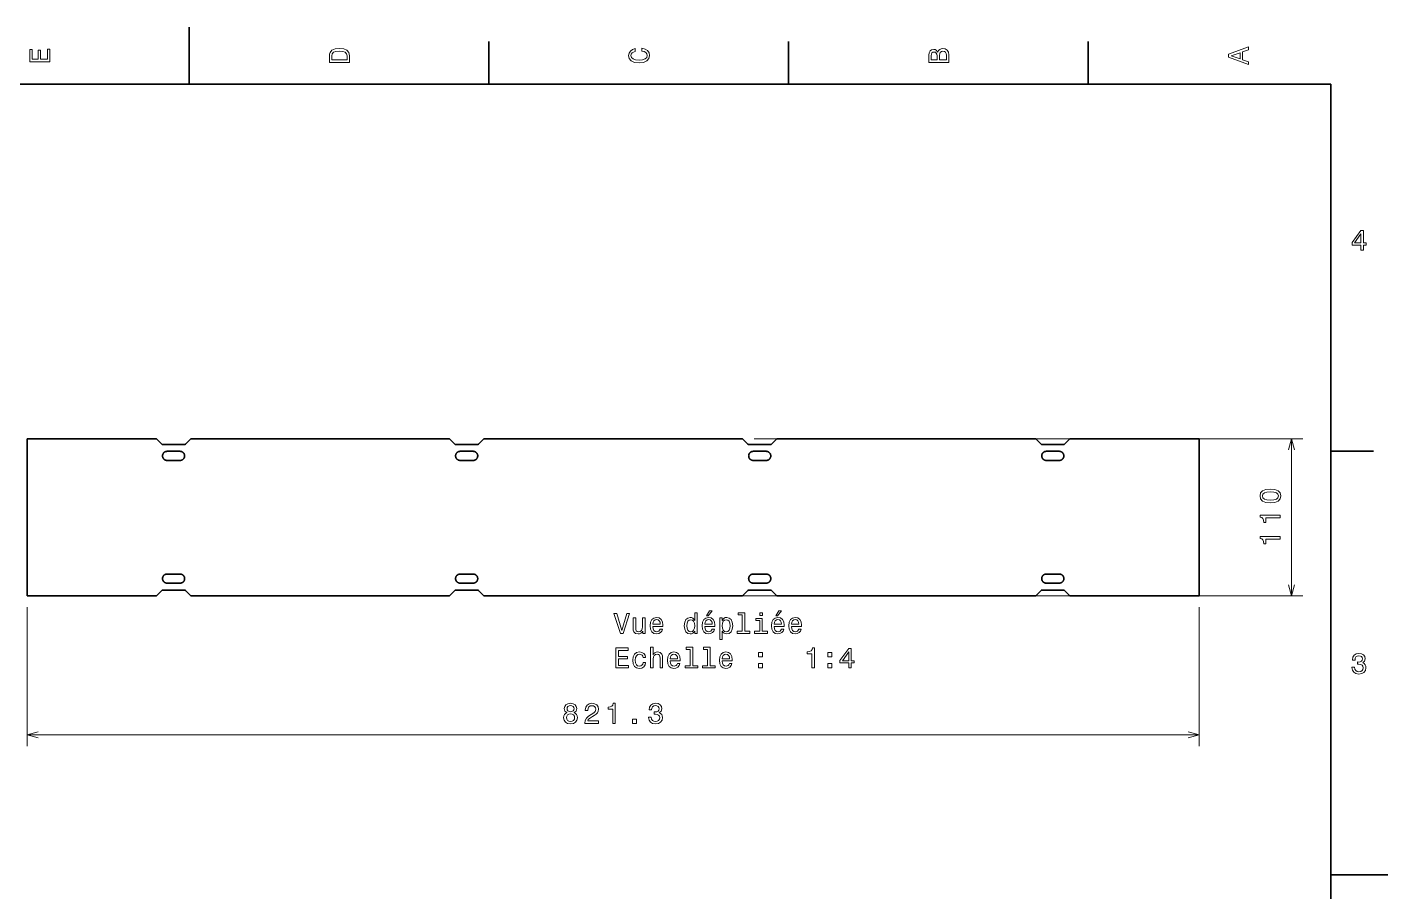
# Model space of a CAD drawing. Extents: x 0 to 420, y 0 to 297.
# Drawn here: x 181.6 to 420, y 145.5 to 297 of the extents above; entities that cross this region are included whole.
import ezdxf

# ---------------------------------------------------------------- set-up
doc = ezdxf.new("R2010")
doc.units = 0

msp = doc.modelspace()

# ---------------------------------------------------------------- linework, layer by layer
at = {"color": 7, "lineweight": 35, "ltscale": 0.25}
for p, q in [((210, 287), (210, 297)), ((410, 148.5), (420, 148.5))]:
    msp.add_line(p, q, dxfattribs=at)
at = {"color": 7, "lineweight": 35, "ltscale": 0.1875}
for p, q in [((262.5, 287), (262.5, 294.5)), ((315, 287), (315, 294.5)), ((367.5, 287), (367.5, 294.5)), ((410, 222.699997), (417.5, 222.699997))]:
    msp.add_line(p, q, dxfattribs=at)
at = {"color": 7, "lineweight": 35}
for p, q in [((410, 287), (10, 287)), ((410, 10), (410, 287)), ((181.62825, 224.898758), (181.62825, 197.398758)), ((181.62825, 224.898758), (204.272476, 224.898758)), ((210.272369, 224.898758), (255.617859, 224.898758)), ((261.617737, 224.898758), (284.290497, 224.898758)), ((284.290497, 224.898758), (306.963257, 224.898758)), ((312.963135, 224.898758), (358.308624, 224.898758)), ((364.308533, 224.898758), (386.952759, 224.898758)), ((386.952759, 224.898758), (386.952759, 197.398758)), ((204.272476, 197.398758), (181.62825, 197.398758)), ((255.617859, 197.398758), (210.272369, 197.398758)), ((284.290497, 197.398758), (261.617737, 197.398758)), ((306.963257, 197.398758), (284.290497, 197.398758)), ((358.308624, 197.398758), (312.963135, 197.398758)), ((386.952759, 197.398758), (364.308533, 197.398758))]:
    msp.add_line(p, q, dxfattribs=at)
at = {"color": 7, "lineweight": 35, "ltscale": 0.032912}
for p, q in [((205.207443, 223.971985), (204.272476, 224.898758)), ((256.552826, 223.971985), (255.617859, 224.898758)), ((359.243591, 223.971985), (358.308624, 224.898758)), ((364.308533, 224.898758), (363.373566, 223.971985)), ((204.272476, 197.398758), (205.207443, 198.325531)), ((255.617859, 197.398758), (256.552826, 198.325531)), ((358.308624, 197.398758), (359.243591, 198.325531)), ((363.373566, 198.325531), (364.308533, 197.398758))]:
    msp.add_line(p, q, dxfattribs=at)
at = {"color": 7, "lineweight": 35, "ltscale": 0.032911}
for p, q in [((210.272369, 224.898758), (209.337418, 223.971985)), ((261.617737, 224.898758), (260.6828, 223.971985)), ((307.898193, 223.971985), (306.963257, 224.898758)), ((312.963135, 224.898758), (312.028198, 223.971985)), ((209.337418, 198.325531), (210.272369, 197.398758)), ((260.6828, 198.325531), (261.617737, 197.398758)), ((306.963257, 197.398758), (307.898193, 198.325531)), ((312.028198, 198.325531), (312.963135, 197.398758))]:
    msp.add_line(p, q, dxfattribs=at)
at = {"color": 7, "lineweight": 13}
for p, q in [((308.963257, 224.898758), (405.137329, 224.898758)), ((403.137329, 197.398758), (403.137329, 224.898758)), ((286.290497, 197.398758), (405.137329, 197.398758)), ((181.62825, 195.398758), (181.62825, 171.029556)), ((386.952759, 195.398758), (386.952759, 171.029556)), ((181.62825, 173.029556), (386.952759, 173.029556))]:
    msp.add_line(p, q, dxfattribs=at)
at = {"color": 7, "lineweight": 35, "ltscale": 0.094343}
for p, q in [((209.159286, 223.898758), (205.385559, 223.898758)), ((260.504669, 223.898758), (256.730957, 223.898758)), ((363.195435, 223.898758), (359.421722, 223.898758)), ((205.385559, 198.398758), (209.159286, 198.398758)), ((256.730957, 198.398758), (260.504669, 198.398758)), ((359.421722, 198.398758), (363.195435, 198.398758))]:
    msp.add_line(p, q, dxfattribs=at)
at = {"color": 7, "lineweight": 35, "ltscale": 0.056586}
for p, q in [((208.404144, 222.698761), (206.140701, 222.698761)), ((259.749512, 222.698761), (257.486084, 222.698761)), ((311.09491, 222.698761), (308.831482, 222.698761)), ((362.440308, 222.698761), (360.17688, 222.698761)), ((208.404144, 221.098755), (206.140701, 221.098755)), ((259.749512, 221.098755), (257.486084, 221.098755)), ((311.09491, 221.098755), (308.831482, 221.098755)), ((362.440308, 221.098755), (360.17688, 221.098755)), ((206.140701, 201.198761), (208.404144, 201.198761)), ((259.749512, 201.198761), (257.486084, 201.198761)), ((311.09491, 201.198761), (308.831482, 201.198761)), ((360.17688, 201.198761), (362.440308, 201.198761)), ((206.140701, 199.598755), (208.404144, 199.598755)), ((259.749512, 199.598755), (257.486084, 199.598755)), ((311.09491, 199.598755), (308.831482, 199.598755)), ((360.17688, 199.598755), (362.440308, 199.598755))]:
    msp.add_line(p, q, dxfattribs=at)
at = {"color": 7, "lineweight": 35, "ltscale": 0.094344}
for p, q in [((311.850067, 223.898758), (308.076324, 223.898758)), ((308.076324, 198.398758), (311.850067, 198.398758))]:
    msp.add_line(p, q, dxfattribs=at)
at = {"color": 7, "lineweight": 13}
for points in [[(234.583206, 291.994965), (234.583206, 290.829987), (238.083206, 290.829987), (238.083206, 291.994965), (237.97226, 292.544678), (237.634354, 292.953186), (237.084641, 293.205353), (236.333206, 293.296112), (235.566635, 293.215424), (235.264038, 293.114563), (235.021973, 292.973358), (234.694153, 292.56485), (234.613464, 292.297546)], [(289.282074, 292.817017), (289.705688, 292.716156), (290.008301, 292.549713), (290.194885, 292.317719), (290.255402, 292.04541), (290.164642, 291.71759), (289.892303, 291.460388), (289.448486, 291.28891), (288.833221, 291.233429), (288.222992, 291.28891), (287.774139, 291.455353), (287.501801, 291.712555), (287.405975, 292.04541), (287.456421, 292.287476), (287.597626, 292.494232), (287.824585, 292.65564), (288.137268, 292.766571), (288.137268, 293.245697), (287.658142, 293.094391), (287.295044, 292.832153), (287.068085, 292.47406), (286.987396, 292.04541), (287.113495, 291.510803), (287.466492, 291.102325), (288.046478, 290.840057), (288.833221, 290.749298), (289.619965, 290.840057), (290.199951, 291.102325), (290.558014, 291.510803), (290.679047, 292.04541), (290.583221, 292.514404), (290.315918, 292.89267), (289.877167, 293.159943), (289.282074, 293.301147)], [(341.192017, 292.630402), (340.899506, 292.983429), (340.70282, 293.074219), (340.460754, 293.104462), (340.082489, 293.03891), (339.810181, 292.842224), (339.643738, 292.524506), (339.583221, 292.080688), (339.583221, 290.835022), (343.083221, 290.835022), (343.083221, 292.151306), (343.012604, 292.620331), (342.805847, 292.968292), (342.478027, 293.18515), (342.034241, 293.260803), (341.736694, 293.215424), (341.489563, 293.094391), (341.308014, 292.897705)], [(395.583221, 290.466858), (395.583221, 290.930847), (394.554413, 291.299011), (394.554413, 292.695984), (395.583221, 293.064117), (395.583221, 293.538177), (392.078186, 292.257202), (392.078186, 291.742798)], [(185.583206, 290.940918), (185.583206, 293.159943), (185.159576, 293.159943), (185.159576, 291.404907), (183.974411, 291.404907), (183.974411, 292.968292), (183.555832, 292.968292), (183.555832, 291.404907), (182.506836, 291.404907), (182.506836, 293.119598), (182.083206, 293.119598), (182.083206, 290.940918)], [(235.001801, 291.959656), (235.077438, 292.342957), (235.309433, 292.605194), (235.722977, 292.761536), (236.333206, 292.811951), (236.923264, 292.7565), (237.336807, 292.600159), (237.583923, 292.332855), (237.664612, 291.959656), (237.664612, 291.299011), (235.001801, 291.299011)], [(341.035675, 291.984863), (341.035675, 291.299011), (340.001801, 291.299011), (340.001801, 292.025208), (340.032074, 292.297546), (340.122833, 292.489197), (340.279175, 292.605194), (340.511169, 292.645538), (340.743164, 292.600159), (340.904541, 292.479126), (341.005402, 292.272339)], [(342.664642, 292.095825), (342.664642, 291.299011), (341.45929, 291.299011), (341.45929, 292.050446), (341.494598, 292.368164), (341.600525, 292.595093), (341.782074, 292.731262), (342.044312, 292.776672), (342.321686, 292.731262), (342.513336, 292.605194), (342.629333, 292.393372)], [(394.125732, 291.460388), (392.582489, 292), (394.125732, 292.539642)], [(415.277374, 257.966766), (415.731262, 257.966766), (415.731262, 258.834198), (416.23056, 258.834198), (416.23056, 259.237671), (415.731262, 259.237671), (415.731262, 261.391113), (415.272339, 261.391113), (413.739197, 259.278015), (413.739197, 258.834198), (415.277374, 258.834198)], [(414.162842, 259.237671), (415.277374, 260.806091), (415.277374, 259.237671)], [(399.427673, 213.669357), (400.219452, 213.74501), (400.784302, 213.98204), (401.127258, 214.360291), (401.23819, 214.884781), (401.127258, 215.404236), (400.784302, 215.782471), (400.219452, 216.014465), (399.427673, 216.095154), (398.64093, 216.014465), (398.328247, 215.91864), (398.071045, 215.782471), (397.728119, 215.404236), (397.612122, 214.884781), (397.728119, 214.360291), (398.07608, 213.98204), (398.64093, 213.74501)], [(399.427673, 214.153519), (398.817444, 214.193863), (398.378693, 214.319946), (398.12149, 214.54689), (398.030701, 214.884781), (398.12149, 215.217636), (398.378693, 215.44458), (398.817444, 215.570663), (399.427673, 215.611008), (400.042938, 215.570663), (400.48172, 215.44458), (400.738922, 215.217636), (400.824646, 214.884781), (400.738922, 214.54689), (400.48172, 214.319946), (400.042938, 214.193863)], [(401.137329, 211.057983), (401.137329, 211.516907), (397.612122, 211.516907), (397.612122, 211.173981), (397.919739, 211.083191), (398.126526, 210.901642), (398.247559, 210.624268), (398.287903, 210.240982), (398.645966, 210.240982), (398.645966, 211.057983)], [(401.137329, 207.32196), (401.137329, 207.780884), (397.612122, 207.780884), (397.612122, 207.437958), (397.919739, 207.347168), (398.126526, 207.165619), (398.247559, 206.888245), (398.287903, 206.504959), (398.645966, 206.504959), (398.645966, 207.32196)], [(286.685883, 194.29718), (285.80835, 191.31662), (284.905609, 194.29718), (284.426514, 194.29718), (285.556183, 190.79213), (286.060516, 190.79213), (287.164978, 194.29718)], [(289.888336, 193.500336), (289.444519, 193.500336), (289.444519, 191.936935), (289.394104, 191.573837), (289.247833, 191.311584), (289.020905, 191.150192), (288.723328, 191.099762), (288.486298, 191.140106), (288.335022, 191.261154), (288.249268, 191.467926), (288.229095, 191.760422), (288.229095, 193.500336), (287.785309, 193.500336), (287.785309, 191.720078), (287.800446, 191.362015), (287.89624, 191.064468), (288.188751, 190.79213), (288.657776, 190.696304), (288.909943, 190.731613), (289.126801, 190.822388), (289.313385, 190.978729), (289.464691, 191.205673), (289.464691, 190.79213), (289.888336, 190.79213)], [(291.224792, 192.017639), (293, 192.017639), (293.005035, 192.224411), (292.924347, 192.804382), (292.702454, 193.238098), (292.349426, 193.500336), (291.880402, 193.596161), (291.421478, 193.4953), (291.068451, 193.212875), (290.841492, 192.753952), (290.760803, 192.148758), (290.836456, 191.528442), (291.063385, 191.074554), (291.411377, 190.79213), (291.865265, 190.696304), (292.258636, 190.761871), (292.581421, 190.933334), (292.818451, 191.205673), (292.95462, 191.568787), (292.515839, 191.568787), (292.425079, 191.36705), (292.293945, 191.215759), (291.920746, 191.094727), (291.63327, 191.150192), (291.416412, 191.326706), (291.275208, 191.614182), (291.224792, 192.002502)], [(291.224792, 192.390839), (291.280273, 192.738815), (291.416412, 192.996017), (291.623199, 193.152359), (291.895538, 193.20784), (292.162811, 193.152359), (292.369598, 192.996017), (292.495667, 192.738815), (292.541077, 192.390839)], [(298.572754, 191.210724), (298.572754, 190.79213), (299.016571, 190.79213), (299.016571, 194.413162), (298.57782, 194.413162), (298.57782, 193.086792), (298.239899, 193.470078), (298.033142, 193.560867), (297.796112, 193.596161), (297.367432, 193.4953), (297.034576, 193.212875), (296.817719, 192.758987), (296.742065, 192.148758), (296.817719, 191.538528), (297.034576, 191.07959), (297.367432, 190.79213), (297.796112, 190.696304), (298.033142, 190.731613), (298.244965, 190.822388)], [(297.871765, 193.197754), (298.164276, 193.127136), (298.386169, 192.93045), (298.517303, 192.602646), (298.567719, 192.148758), (298.517303, 191.689819), (298.386169, 191.362015), (298.164276, 191.160278), (297.871765, 191.094727), (297.594391, 191.160278), (297.382568, 191.362015), (297.241364, 191.69487), (297.195953, 192.148758), (297.241364, 192.59761), (297.382568, 192.925415), (297.594391, 193.127136)], [(300.332855, 192.017639), (302.108063, 192.017639), (302.113098, 192.224411), (302.03241, 192.804382), (301.810516, 193.238098), (301.457489, 193.500336), (300.988464, 193.596161), (300.529541, 193.4953), (300.176514, 193.212875), (299.949554, 192.753952), (299.868866, 192.148758), (299.944519, 191.528442), (300.171478, 191.074554), (300.51944, 190.79213), (300.973328, 190.696304), (301.366699, 190.761871), (301.689484, 190.933334), (301.926514, 191.205673), (302.062683, 191.568787), (301.623932, 191.568787), (301.533142, 191.36705), (301.402008, 191.215759), (301.028809, 191.094727), (300.741364, 191.150192), (300.524506, 191.326706), (300.38327, 191.614182), (300.332855, 192.002502)], [(300.332855, 192.390839), (300.388336, 192.738815), (300.524506, 192.996017), (300.731262, 193.152359), (301.003601, 193.20784), (301.270905, 193.152359), (301.477661, 192.996017), (301.60376, 192.738815), (301.649139, 192.390839)], [(300.640503, 193.8685), (300.938049, 193.8685), (301.639038, 194.725845), (301.144806, 194.725845)], [(303.399139, 193.081757), (303.399139, 193.500336), (302.955322, 193.500336), (302.955322, 189.743134), (303.399139, 189.743134), (303.399139, 191.205673), (303.555481, 190.968643), (303.731995, 190.812302), (304.175781, 190.696304), (304.599426, 190.79213), (304.932281, 191.07959), (305.149139, 191.533478), (305.229828, 192.148758), (305.149139, 192.758987), (304.932281, 193.212875), (304.599426, 193.4953), (304.175781, 193.596161), (303.933716, 193.565903), (303.726929, 193.470078), (303.550415, 193.308701)], [(304.100159, 191.094727), (303.802582, 191.160278), (303.585724, 191.362015), (303.449554, 191.689819), (303.404175, 192.148758), (303.449554, 192.602646), (303.585724, 192.93045), (303.802582, 193.127136), (304.100159, 193.197754), (304.372467, 193.127136), (304.589325, 192.925415), (304.725494, 192.59761), (304.77594, 192.148758), (304.725494, 191.69487), (304.589325, 191.362015), (304.372467, 191.160278)], [(306.899139, 194.039963), (306.899139, 191.165329), (305.986298, 191.165329), (305.986298, 190.79213), (308.250732, 190.79213), (308.250732, 191.165329), (307.342926, 191.165329), (307.342926, 194.413162), (306.203186, 194.413162), (306.203186, 194.039963)], [(310.40921, 191.165329), (310.40921, 193.409561), (309.26944, 193.409561), (309.26944, 193.031326), (309.965424, 193.031326), (309.965424, 191.165329), (309.057648, 191.165329), (309.057648, 190.79213), (311.327087, 190.79213), (311.327087, 191.165329)], [(310.424347, 194.413162), (309.955322, 194.413162), (309.955322, 193.908844), (310.424347, 193.908844)], [(312.476929, 192.017639), (314.252167, 192.017639), (314.257202, 192.224411), (314.176514, 192.804382), (313.95462, 193.238098), (313.601593, 193.500336), (313.132568, 193.596161), (312.673645, 193.4953), (312.320618, 193.212875), (312.093658, 192.753952), (312.01297, 192.148758), (312.088623, 191.528442), (312.315552, 191.074554), (312.663544, 190.79213), (313.117432, 190.696304), (313.510803, 190.761871), (313.833557, 190.933334), (314.070618, 191.205673), (314.206757, 191.568787), (313.768005, 191.568787), (313.677246, 191.36705), (313.546112, 191.215759), (313.172913, 191.094727), (312.885437, 191.150192), (312.668579, 191.326706), (312.527374, 191.614182), (312.476929, 192.002502)], [(312.476929, 192.390839), (312.53241, 192.738815), (312.668579, 192.996017), (312.875366, 193.152359), (313.147705, 193.20784), (313.414978, 193.152359), (313.621765, 192.996017), (313.747833, 192.738815), (313.793213, 192.390839)], [(312.784576, 193.8685), (313.082123, 193.8685), (313.783142, 194.725845), (313.28891, 194.725845)], [(315.51297, 192.017639), (317.288177, 192.017639), (317.293213, 192.224411), (317.212524, 192.804382), (316.990631, 193.238098), (316.637604, 193.500336), (316.168579, 193.596161), (315.709656, 193.4953), (315.356628, 193.212875), (315.129669, 192.753952), (315.048981, 192.148758), (315.124634, 191.528442), (315.351593, 191.074554), (315.699554, 190.79213), (316.153442, 190.696304), (316.546814, 190.761871), (316.869598, 190.933334), (317.106628, 191.205673), (317.242798, 191.568787), (316.804016, 191.568787), (316.713257, 191.36705), (316.582123, 191.215759), (316.208923, 191.094727), (315.921478, 191.150192), (315.70462, 191.326706), (315.563385, 191.614182), (315.51297, 192.002502)], [(315.51297, 192.390839), (315.568451, 192.738815), (315.70462, 192.996017), (315.911377, 193.152359), (316.183716, 193.20784), (316.451019, 193.152359), (316.657776, 192.996017), (316.783875, 192.738815), (316.829254, 192.390839)], [(290.836456, 184.7453), (291.280273, 184.7453), (291.280273, 186.308701), (291.325653, 186.666763), (291.471893, 186.929016), (291.698853, 187.090408), (292.001434, 187.150925), (292.2435, 187.100494), (292.394806, 186.964325), (292.470459, 186.737381), (292.495667, 186.434784), (292.495667, 184.7453), (292.939484, 184.7453), (292.939484, 186.525558), (292.919312, 186.883636), (292.828522, 187.181183), (292.530975, 187.453506), (292.067017, 187.549332), (291.81485, 187.514038), (291.597992, 187.418213), (291.416412, 187.266907), (291.280273, 187.060135), (291.280273, 188.366333), (290.836456, 188.366333)], [(297.791077, 187.993134), (297.791077, 185.1185), (296.878235, 185.1185), (296.878235, 184.7453), (299.142639, 184.7453), (299.142639, 185.1185), (298.234863, 185.1185), (298.234863, 188.366333), (297.095093, 188.366333), (297.095093, 187.993134)], [(300.827087, 187.993134), (300.827087, 185.1185), (299.914276, 185.1185), (299.914276, 184.7453), (302.17868, 184.7453), (302.17868, 185.1185), (301.270905, 185.1185), (301.270905, 188.366333), (300.131134, 188.366333), (300.131134, 187.993134)], [(284.749268, 184.7453), (286.968292, 184.7453), (286.968292, 185.16893), (285.213257, 185.16893), (285.213257, 186.354095), (286.776642, 186.354095), (286.776642, 186.772675), (285.213257, 186.772675), (285.213257, 187.821671), (286.927948, 187.821671), (286.927948, 188.2453), (284.749268, 188.2453)], [(289.525208, 186.555817), (289.963989, 186.555817), (289.873199, 186.959274), (289.656342, 187.277008), (289.318451, 187.473694), (288.879669, 187.549332), (288.395538, 187.448471), (288.027374, 187.166046), (287.79538, 186.707123), (287.714691, 186.091843), (287.790344, 185.481613), (288.017303, 185.027725), (288.375366, 184.7453), (288.864563, 184.649475), (289.298279, 184.725128), (289.636169, 184.936935), (289.868164, 185.269791), (289.969025, 185.713593), (289.54538, 185.713593), (289.469727, 185.431183), (289.328522, 185.21936), (289.126801, 185.088242), (288.879669, 185.047897), (288.572052, 185.113449), (288.350128, 185.315186), (288.213989, 185.64299), (288.168579, 186.106964), (288.213989, 186.560867), (288.355194, 186.888672), (288.582123, 187.090408), (288.879669, 187.161011), (289.141937, 187.115616), (289.338623, 186.999619), (289.469727, 186.807983)], [(294.260803, 185.97081), (296.036011, 185.97081), (296.041077, 186.177582), (295.960388, 186.757553), (295.738464, 187.191269), (295.385437, 187.453506), (294.916412, 187.549332), (294.457489, 187.448471), (294.104462, 187.166046), (293.877533, 186.707123), (293.796814, 186.101929), (293.872467, 185.481613), (294.099426, 185.027725), (294.447418, 184.7453), (294.901306, 184.649475), (295.294678, 184.715042), (295.617432, 184.886505), (295.854462, 185.158844), (295.990631, 185.521957), (295.55188, 185.521957), (295.46109, 185.320221), (295.329956, 185.16893), (294.956757, 185.047897), (294.669312, 185.103363), (294.452454, 185.279877), (294.311249, 185.567352), (294.260803, 185.955673)], [(294.260803, 186.344009), (294.316284, 186.691986), (294.452454, 186.949188), (294.65921, 187.10553), (294.931549, 187.161011), (295.198853, 187.10553), (295.405609, 186.949188), (295.531708, 186.691986), (295.577087, 186.344009)], [(303.368866, 185.97081), (305.144104, 185.97081), (305.149139, 186.177582), (305.068451, 186.757553), (304.846527, 187.191269), (304.49353, 187.453506), (304.024506, 187.549332), (303.565552, 187.448471), (303.212524, 187.166046), (302.985596, 186.707123), (302.904907, 186.101929), (302.98056, 185.481613), (303.207489, 185.027725), (303.555481, 184.7453), (304.009369, 184.649475), (304.40274, 184.715042), (304.725494, 184.886505), (304.962524, 185.158844), (305.098694, 185.521957), (304.659943, 185.521957), (304.569153, 185.320221), (304.438049, 185.16893), (304.06485, 185.047897), (303.777374, 185.103363), (303.560516, 185.279877), (303.419312, 185.567352), (303.368866, 185.955673)], [(303.368866, 186.344009), (303.424347, 186.691986), (303.560516, 186.949188), (303.767303, 187.10553), (304.039612, 187.161011), (304.306915, 187.10553), (304.513672, 186.949188), (304.639771, 186.691986), (304.68515, 186.344009)], [(309.748566, 186.702072), (310.444519, 186.702072), (310.444519, 187.453506), (309.748566, 187.453506)], [(319.113831, 184.7453), (319.572754, 184.7453), (319.572754, 188.270523), (319.229828, 188.270523), (319.139038, 187.962875), (318.957489, 187.756104), (318.680115, 187.635071), (318.296814, 187.594727), (318.296814, 187.236649), (319.113831, 187.236649)], [(321.892639, 186.702072), (322.588623, 186.702072), (322.588623, 187.453506), (321.892639, 187.453506)], [(325.554016, 184.7453), (326.007935, 184.7453), (326.007935, 185.612732), (326.507202, 185.612732), (326.507202, 186.01619), (326.007935, 186.01619), (326.007935, 188.169647), (325.548981, 188.169647), (324.015839, 186.056534), (324.015839, 185.612732), (325.554016, 185.612732)], [(324.439484, 186.01619), (325.554016, 187.584641), (325.554016, 186.01619)], [(413.729126, 184.866226), (413.729126, 184.830917), (413.809814, 184.346771), (414.046844, 183.983658), (414.420044, 183.751663), (414.914276, 183.665939), (415.438782, 183.751663), (415.832153, 183.973572), (416.08429, 184.326599), (416.175079, 184.780487), (416.134735, 185.078033), (416.023773, 185.320114), (415.842224, 185.506714), (415.600159, 185.642883), (415.927948, 185.915222), (416.043945, 186.348938), (415.968292, 186.74231), (415.751434, 187.039856), (415.398407, 187.226456), (414.914276, 187.292023), (414.460388, 187.211319), (414.112396, 186.989426), (413.885468, 186.636398), (413.809814, 186.167374), (413.809814, 186.13208), (414.258636, 186.13208), (414.299011, 186.454834), (414.430115, 186.686829), (414.641937, 186.828033), (414.939484, 186.878479), (415.201721, 186.83812), (415.393372, 186.732224), (415.509369, 186.560745), (415.554749, 186.328766), (415.509369, 186.081635), (415.388336, 185.915222), (415.176514, 185.814346), (414.889069, 185.784088), (414.692383, 185.789139), (414.692383, 185.390717), (414.939484, 185.400803), (415.257202, 185.355423), (415.494232, 185.234375), (415.635468, 185.037689), (415.685883, 184.780487), (415.630402, 184.487976), (415.484161, 184.271118), (415.252167, 184.134949), (414.944519, 184.089569), (414.626801, 184.139999), (414.394806, 184.29129), (414.248566, 184.533371), (414.193085, 184.866226)], [(309.748566, 184.7453), (310.444519, 184.7453), (310.444519, 185.496735), (309.748566, 185.496735)], [(321.892639, 184.7453), (322.588623, 184.7453), (322.588623, 185.496735), (321.892639, 185.496735)], [(276.193115, 176.915726), (275.935883, 176.774506), (275.759369, 176.57782), (275.648438, 176.330704), (275.613129, 176.033157), (275.693817, 175.58432), (275.925812, 175.236328), (276.304047, 175.014435), (276.818451, 174.928696), (277.32782, 175.014435), (277.706055, 175.236328), (277.938049, 175.58432), (278.023804, 176.033157), (277.983459, 176.330704), (277.877533, 176.57782), (277.695984, 176.774506), (277.443817, 176.915726), (277.645538, 177.036758), (277.786743, 177.203186), (277.872498, 177.404907), (277.90274, 177.652039), (277.822052, 178.010101), (277.610229, 178.297577), (277.267303, 178.484161), (276.818451, 178.554779), (276.364563, 178.484161), (276.021637, 178.297577), (275.804779, 178.010101), (275.729126, 177.652039), (275.754333, 177.404907), (275.840088, 177.203186)], [(276.09729, 176.043243), (276.14267, 176.310532), (276.28891, 176.512268), (276.515869, 176.643387), (276.818451, 176.688782), (277.115997, 176.643387), (277.342957, 176.512268), (277.489197, 176.310532), (277.539642, 176.043243), (277.489197, 175.755783), (277.342957, 175.538925), (277.115997, 175.397705), (276.818451, 175.352325), (276.515869, 175.397705), (276.28891, 175.538925), (276.14267, 175.755783)], [(276.208221, 177.611694), (276.248566, 177.833588), (276.369598, 178.005066), (276.561249, 178.110962), (276.818451, 178.151306), (277.070618, 178.110962), (277.262268, 178.005066), (277.383301, 177.833588), (277.42868, 177.611694), (277.383301, 177.384735), (277.262268, 177.208221), (277.070618, 177.092239), (276.818451, 177.056931), (276.561249, 177.097275), (276.369598, 177.208221), (276.248566, 177.384735)], [(279.323914, 175.029556), (281.729553, 175.029556), (281.729553, 175.463272), (279.828247, 175.463272), (279.934174, 175.700302), (280.115723, 175.896988), (280.675507, 176.255066), (280.973083, 176.406357), (281.305908, 176.623215), (281.542969, 176.875381), (281.679138, 177.172928), (281.729553, 177.510834), (281.643799, 177.934448), (281.406799, 178.267303), (281.043671, 178.479126), (280.574646, 178.554779), (280.090515, 178.46904), (279.722351, 178.23201), (279.485321, 177.85376), (279.404633, 177.354492), (279.404633, 177.283875), (279.863556, 177.283875), (279.863556, 177.324219), (279.908936, 177.66716), (280.045105, 177.919327), (280.261963, 178.080704), (280.549438, 178.136185), (280.841949, 178.085754), (281.058807, 177.959671), (281.200012, 177.762985), (281.250427, 177.515869), (281.215149, 177.283875), (281.119324, 177.087189), (280.957947, 176.915726), (280.736023, 176.764435), (280.438477, 176.603043), (279.944244, 176.290359), (279.596252, 175.95752), (279.389496, 175.554047), (279.323914, 175.044678)], [(284.199707, 175.029556), (284.658661, 175.029556), (284.658661, 178.554779), (284.315735, 178.554779), (284.224945, 178.247131), (284.043396, 178.040359), (283.765991, 177.919327), (283.382721, 177.878983), (283.382721, 177.520905), (284.199707, 177.520905)], [(290.491638, 176.128983), (290.491638, 176.093674), (290.572357, 175.609528), (290.809387, 175.246414), (291.182587, 175.014435), (291.676819, 174.928696), (292.201294, 175.014435), (292.594666, 175.236328), (292.846832, 175.589355), (292.937622, 176.043243), (292.897278, 176.34079), (292.786316, 176.58287), (292.604767, 176.76947), (292.362701, 176.90564), (292.690491, 177.177979), (292.806488, 177.611694), (292.730835, 178.005066), (292.513977, 178.302612), (292.16095, 178.489212), (291.676819, 178.554779), (291.222931, 178.474075), (290.874939, 178.252182), (290.64801, 177.899155), (290.572357, 177.43013), (290.572357, 177.394836), (291.021179, 177.394836), (291.061523, 177.71759), (291.192657, 177.949585), (291.40448, 178.09079), (291.702026, 178.141235), (291.964294, 178.100891), (292.155914, 177.99498), (292.271912, 177.823502), (292.317322, 177.591522), (292.271912, 177.344391), (292.150879, 177.177979), (291.939056, 177.077103), (291.651611, 177.046844), (291.454895, 177.051895), (291.454895, 176.653473), (291.702026, 176.663559), (292.019745, 176.618164), (292.256775, 176.497131), (292.39801, 176.300446), (292.448425, 176.043243), (292.392944, 175.750732), (292.246704, 175.533875), (292.014709, 175.397705), (291.707092, 175.352325), (291.389343, 175.402756), (291.157349, 175.554047), (291.011108, 175.796127), (290.955627, 176.128983)], [(287.678528, 175.029556), (288.374512, 175.029556), (288.374512, 175.781006), (287.678528, 175.781006)]]:
    msp.add_lwpolyline(points, close=True, dxfattribs=at)
for points in [[(403.654968, 222.966904), (403.137329, 224.898758), (402.61969, 222.966904)], [(402.61969, 199.330612), (403.137329, 197.398758), (403.654968, 199.330612)], [(183.560104, 173.547195), (181.62825, 173.029556), (183.560104, 172.511917)], [(385.020905, 172.511917), (386.952759, 173.029556), (385.020905, 173.547195)]]:
    msp.add_lwpolyline(points, dxfattribs=at)
at = {"color": 7, "lineweight": 35}
for points in [[(206.140701, 221.098755), (206.103683, 221.099609), (206.066727, 221.102142), (206.029922, 221.106369), (205.993347, 221.112274), (205.957077, 221.119843), (205.921219, 221.129059), (205.883636, 221.140625), (205.84668, 221.154007), (205.810394, 221.169159), (205.774918, 221.186066), (205.740295, 221.204666), (205.706619, 221.224945), (205.673965, 221.246826), (205.642426, 221.270264), (205.612076, 221.295227), (205.582977, 221.32164), (205.555206, 221.349426), (205.528839, 221.37854), (205.503922, 221.40892), (205.48053, 221.440475), (205.45871, 221.473145), (205.438538, 221.506836), (205.420029, 221.541473), (205.403351, 221.576782), (205.388412, 221.612869), (205.375259, 221.649643), (205.363937, 221.687012), (205.354462, 221.724884), (205.346848, 221.763184), (205.341125, 221.801788), (205.337311, 221.840637), (205.335419, 221.879639), (205.335434, 221.918671), (205.337372, 221.957657), (205.341232, 221.996506), (205.346985, 222.035126), (205.35463, 222.07341), (205.364151, 222.111282), (205.375519, 222.148636), (205.388702, 222.185394), (205.403717, 222.221558), (205.420486, 222.256958), (205.43898, 222.291473), (205.459137, 222.325043), (205.480927, 222.357605), (205.504272, 222.389053), (205.529144, 222.419312), (205.55545, 222.448334), (205.583145, 222.476044), (205.612167, 222.502365), (205.642441, 222.527252), (205.673889, 222.550644), (205.706436, 222.572464), (205.740021, 222.592697), (205.774536, 222.611267), (205.809921, 222.628143), (205.846085, 222.64328), (205.881485, 222.656174), (205.917465, 222.667389), (205.953934, 222.676941), (205.990799, 222.684769), (206.027985, 222.690872), (206.06543, 222.695251), (206.103027, 222.697876), (206.140701, 222.698761)], [(208.404144, 221.098755), (208.443436, 221.099716), (208.482635, 221.10257), (208.521652, 221.10733), (208.560394, 221.113968), (208.59877, 221.122482), (208.636688, 221.132843), (208.674042, 221.14505), (208.71077, 221.159027), (208.74678, 221.174789), (208.781967, 221.192276), (208.816269, 221.211456), (208.849579, 221.232285), (208.881851, 221.2547), (208.912979, 221.278671), (208.942902, 221.304123), (208.971542, 221.331009), (208.99884, 221.359253), (209.024612, 221.388687), (209.04892, 221.419342), (209.071701, 221.451141), (209.092896, 221.484024), (209.112457, 221.517883), (209.130341, 221.552673), (209.146484, 221.588287), (209.160873, 221.624649), (209.173447, 221.661682), (209.184204, 221.699265), (209.193085, 221.73735), (209.200089, 221.775818), (209.205185, 221.814575), (209.208374, 221.853546), (209.209641, 221.892624), (209.208984, 221.931717), (209.20639, 221.970734), (209.201889, 222.009552), (209.195496, 222.048096), (209.187195, 222.086288), (209.177048, 222.124023), (209.165054, 222.161224), (209.151245, 222.197769), (209.135666, 222.233612), (209.118332, 222.268646), (209.099319, 222.302795), (209.078659, 222.335968), (209.056396, 222.368103), (209.032593, 222.399109), (209.007294, 222.428909), (208.980576, 222.457458), (208.952484, 222.48468), (208.923111, 222.510498), (208.892517, 222.534866), (208.862457, 222.556564), (208.83139, 222.576874), (208.799423, 222.595749), (208.766617, 222.613129), (208.733063, 222.628967), (208.698822, 222.643265), (208.66391, 222.655991), (208.628433, 222.667099), (208.592468, 222.676559), (208.556107, 222.684372), (208.519424, 222.690521), (208.482483, 222.694962), (208.443344, 222.697815), (208.404144, 222.698761)], [(257.486084, 221.098755), (257.449097, 221.099609), (257.412109, 221.102142), (257.375305, 221.106369), (257.338745, 221.112274), (257.302521, 221.119827), (257.266663, 221.129028), (257.229187, 221.140579), (257.192261, 221.153915), (257.156067, 221.169037), (257.120605, 221.185913), (257.086029, 221.204468), (257.052399, 221.224686), (257.019775, 221.246521), (256.988281, 221.269897), (256.957947, 221.2948), (256.928894, 221.321136), (256.901123, 221.348862), (256.874756, 221.377899), (256.849854, 221.408203), (256.826477, 221.439682), (256.804626, 221.472275), (256.784454, 221.50589), (256.76593, 221.540451), (256.749207, 221.575684), (256.734253, 221.611694), (256.721069, 221.648376), (256.709686, 221.685669), (256.700165, 221.723465), (256.692505, 221.761688), (256.686707, 221.800232), (256.682831, 221.839005), (256.680847, 221.87793), (256.680786, 221.916901), (256.682617, 221.955841), (256.686401, 221.994629), (256.692017, 222.033203), (256.699585, 222.071442), (256.708984, 222.109283), (256.720215, 222.146606), (256.733276, 222.18335), (256.748169, 222.219498), (256.764832, 222.254883), (256.783203, 222.289398), (256.803223, 222.322983), (256.82489, 222.355545), (256.848083, 222.387024), (256.872803, 222.417313), (256.898987, 222.446381), (256.926514, 222.474136), (256.955414, 222.500519), (256.985535, 222.525467), (257.016846, 222.54892), (257.049255, 222.570831), (257.082703, 222.591141), (257.117065, 222.609818), (257.152344, 222.626801), (257.188354, 222.642059), (257.224121, 222.655228), (257.260468, 222.666702), (257.297302, 222.676453), (257.334534, 222.684464), (257.372131, 222.690704), (257.409973, 222.695175), (257.447998, 222.697861), (257.486084, 222.698761)], [(259.749512, 221.098755), (259.788757, 221.099701), (259.827942, 221.102554), (259.866882, 221.1073), (259.905579, 221.113922), (259.943909, 221.122421), (259.981781, 221.132767), (260.019104, 221.144928), (260.055786, 221.15889), (260.091736, 221.174606), (260.126892, 221.192047), (260.161194, 221.211182), (260.194458, 221.231964), (260.226715, 221.254318), (260.257813, 221.278229), (260.28772, 221.303635), (260.316376, 221.33046), (260.343658, 221.358643), (260.369415, 221.388), (260.393738, 221.418579), (260.416504, 221.450302), (260.437714, 221.483093), (260.457306, 221.516891), (260.475189, 221.55159), (260.491394, 221.587128), (260.505798, 221.623398), (260.518433, 221.660339), (260.529205, 221.697861), (260.538147, 221.735855), (260.545227, 221.774246), (260.550415, 221.812943), (260.55365, 221.851837), (260.554993, 221.890854), (260.554443, 221.929886), (260.551941, 221.968857), (260.547546, 222.007614), (260.54126, 222.046127), (260.533081, 222.084274), (260.523041, 222.121979), (260.511169, 222.159134), (260.497467, 222.195679), (260.482025, 222.231506), (260.464844, 222.266525), (260.445953, 222.300674), (260.425415, 222.333862), (260.40332, 222.365997), (260.379639, 222.397034), (260.354492, 222.42688), (260.327911, 222.455475), (260.299988, 222.482742), (260.270752, 222.508621), (260.240295, 222.533051), (260.210327, 222.55484), (260.179413, 222.575226), (260.147583, 222.594193), (260.114899, 222.611664), (260.081451, 222.627625), (260.047333, 222.642029), (260.012543, 222.654877), (259.977173, 222.666122), (259.941315, 222.675735), (259.905029, 222.683701), (259.868408, 222.689987), (259.831543, 222.694595), (259.80426, 222.696899), (259.776886, 222.698288), (259.749512, 222.698761)], [(308.831482, 221.098755), (308.794464, 221.099609), (308.757507, 221.102142), (308.720703, 221.106369), (308.684113, 221.112274), (308.647858, 221.119843), (308.612, 221.129059), (308.574402, 221.140625), (308.537445, 221.154007), (308.50116, 221.169159), (308.465698, 221.186066), (308.431061, 221.204666), (308.3974, 221.224945), (308.364746, 221.246826), (308.333191, 221.270264), (308.302856, 221.295227), (308.273743, 221.32164), (308.245972, 221.349426), (308.219604, 221.37854), (308.194702, 221.40892), (308.171295, 221.440475), (308.149475, 221.473145), (308.129303, 221.506836), (308.110809, 221.541473), (308.094116, 221.576782), (308.079163, 221.612869), (308.06604, 221.649643), (308.054688, 221.687012), (308.045227, 221.724884), (308.037628, 221.763184), (308.031891, 221.801788), (308.028076, 221.840637), (308.026184, 221.879639), (308.026215, 221.918671), (308.028137, 221.957657), (308.031982, 221.996506), (308.03775, 222.035126), (308.04541, 222.07341), (308.054932, 222.111282), (308.066284, 222.148636), (308.079468, 222.185394), (308.094482, 222.221558), (308.111267, 222.256958), (308.129761, 222.291473), (308.149902, 222.325043), (308.171692, 222.357605), (308.195038, 222.389053), (308.21991, 222.419312), (308.246216, 222.448334), (308.273926, 222.476044), (308.302948, 222.502365), (308.333221, 222.527252), (308.364655, 222.550644), (308.397217, 222.572464), (308.430786, 222.592697), (308.465302, 222.611267), (308.500671, 222.628143), (308.536865, 222.64328), (308.572266, 222.656174), (308.608246, 222.667389), (308.644714, 222.676941), (308.68158, 222.684769), (308.71875, 222.690872), (308.756195, 222.695251), (308.793793, 222.697876), (308.831482, 222.698761)], [(311.09491, 221.098755), (311.134216, 221.099716), (311.173401, 221.10257), (311.212433, 221.10733), (311.25116, 221.113968), (311.289551, 221.122482), (311.327454, 221.132843), (311.364807, 221.14505), (311.40155, 221.159027), (311.437561, 221.174789), (311.472717, 221.192276), (311.507019, 221.211456), (311.540344, 221.232285), (311.572632, 221.2547), (311.60376, 221.278671), (311.633667, 221.304123), (311.662323, 221.331009), (311.689606, 221.359253), (311.715393, 221.388687), (311.739685, 221.419342), (311.762482, 221.451141), (311.783661, 221.484024), (311.803223, 221.517883), (311.821106, 221.552673), (311.83725, 221.588287), (311.851624, 221.624649), (311.864227, 221.661682), (311.874969, 221.699265), (311.88385, 221.73735), (311.890869, 221.775818), (311.895966, 221.814575), (311.899139, 221.853546), (311.900421, 221.892624), (311.89975, 221.931717), (311.897156, 221.970734), (311.89267, 222.009552), (311.886261, 222.048096), (311.877991, 222.086288), (311.867798, 222.124023), (311.855835, 222.161224), (311.84201, 222.197769), (311.826416, 222.233612), (311.809113, 222.268646), (311.7901, 222.302795), (311.76944, 222.335968), (311.747162, 222.368103), (311.723358, 222.399109), (311.698059, 222.428909), (311.671326, 222.457458), (311.64325, 222.48468), (311.613892, 222.510498), (311.583282, 222.534866), (311.553223, 222.556564), (311.522156, 222.576874), (311.490204, 222.595749), (311.457397, 222.613129), (311.423828, 222.628967), (311.389587, 222.643265), (311.354675, 222.655991), (311.319214, 222.667099), (311.283264, 222.676559), (311.246887, 222.684372), (311.210205, 222.690521), (311.173248, 222.694962), (311.134125, 222.697815), (311.09491, 222.698761)], [(360.17688, 221.098755), (360.139862, 221.099609), (360.102905, 221.102142), (360.066101, 221.106369), (360.029541, 221.112274), (359.993286, 221.119827), (359.957458, 221.129028), (359.919952, 221.140579), (359.883026, 221.153915), (359.846802, 221.169037), (359.811371, 221.185913), (359.776794, 221.204468), (359.743164, 221.224686), (359.710571, 221.246521), (359.679077, 221.269897), (359.648743, 221.2948), (359.619659, 221.321136), (359.591919, 221.348862), (359.565552, 221.377899), (359.540649, 221.408203), (359.517242, 221.439682), (359.495422, 221.472275), (359.47522, 221.50589), (359.456696, 221.540451), (359.440002, 221.575684), (359.425018, 221.611694), (359.411835, 221.648376), (359.400452, 221.685669), (359.39093, 221.723465), (359.38327, 221.761688), (359.377472, 221.800232), (359.373596, 221.839005), (359.371613, 221.87793), (359.371552, 221.916901), (359.373383, 221.955841), (359.377136, 221.994629), (359.382813, 222.033203), (359.39035, 222.071442), (359.39975, 222.109283), (359.411011, 222.146606), (359.424072, 222.18335), (359.438965, 222.219498), (359.455597, 222.254883), (359.473969, 222.289398), (359.493988, 222.322983), (359.515625, 222.355545), (359.538849, 222.387024), (359.563568, 222.417313), (359.589752, 222.446381), (359.61731, 222.474136), (359.646179, 222.500519), (359.6763, 222.525467), (359.707611, 222.54892), (359.740021, 222.570831), (359.773468, 222.591141), (359.807861, 222.609818), (359.843109, 222.626801), (359.87915, 222.642059), (359.914886, 222.655228), (359.951233, 222.666702), (359.988068, 222.676453), (360.02533, 222.684464), (360.062927, 222.690704), (360.100769, 222.695175), (360.138763, 222.697861), (360.17688, 222.698761)], [(362.440308, 221.098755), (362.479553, 221.099701), (362.518707, 221.102554), (362.557648, 221.1073), (362.596344, 221.113922), (362.634674, 221.122421), (362.672546, 221.132767), (362.709869, 221.144928), (362.746552, 221.15889), (362.782532, 221.174606), (362.817688, 221.192047), (362.851959, 221.211182), (362.885254, 221.231964), (362.91748, 221.254318), (362.948608, 221.278229), (362.978516, 221.303635), (363.007141, 221.33046), (363.034424, 221.358643), (363.060181, 221.388), (363.084503, 221.418579), (363.1073, 221.450302), (363.128479, 221.483093), (363.148071, 221.516891), (363.165955, 221.55159), (363.182159, 221.587128), (363.196564, 221.623398), (363.209198, 221.660339), (363.220001, 221.697861), (363.228943, 221.735855), (363.235992, 221.774246), (363.24118, 221.812943), (363.244446, 221.851837), (363.245789, 221.890854), (363.245209, 221.929886), (363.242706, 221.968857), (363.238312, 222.007614), (363.232025, 222.046127), (363.223846, 222.084274), (363.213806, 222.121979), (363.201935, 222.159134), (363.188232, 222.195679), (363.172791, 222.231506), (363.155609, 222.266525), (363.136719, 222.300674), (363.116211, 222.333862), (363.094086, 222.365997), (363.070404, 222.397034), (363.045258, 222.42688), (363.018677, 222.455475), (362.990753, 222.482742), (362.961517, 222.508621), (362.931061, 222.533051), (362.901123, 222.55484), (362.870178, 222.575226), (362.838348, 222.594193), (362.805664, 222.611664), (362.772217, 222.627625), (362.738098, 222.642029), (362.703308, 222.654877), (362.667938, 222.666122), (362.63208, 222.675735), (362.595795, 222.683701), (362.559204, 222.689987), (362.522339, 222.694595), (362.495026, 222.696899), (362.467651, 222.698288), (362.440308, 222.698761)], [(206.140701, 199.598755), (206.103683, 199.599609), (206.066727, 199.602142), (206.029922, 199.606369), (205.993347, 199.612274), (205.957077, 199.619843), (205.921219, 199.629059), (205.883636, 199.640625), (205.84668, 199.654007), (205.810394, 199.669159), (205.774918, 199.686066), (205.740295, 199.704666), (205.706619, 199.724945), (205.673965, 199.746826), (205.642426, 199.770264), (205.612076, 199.795227), (205.582977, 199.82164), (205.555206, 199.849426), (205.528839, 199.87854), (205.503922, 199.90892), (205.48053, 199.940475), (205.45871, 199.973145), (205.438538, 200.006836), (205.420029, 200.041473), (205.403351, 200.076782), (205.388412, 200.112869), (205.375259, 200.149643), (205.363937, 200.187012), (205.354462, 200.224884), (205.346848, 200.263184), (205.341125, 200.301788), (205.337311, 200.340637), (205.335419, 200.379639), (205.335434, 200.418671), (205.337372, 200.457657), (205.341232, 200.496506), (205.346985, 200.535126), (205.35463, 200.57341), (205.364151, 200.611282), (205.375519, 200.648636), (205.388702, 200.685394), (205.403717, 200.721558), (205.420486, 200.756958), (205.43898, 200.791473), (205.459137, 200.825043), (205.480927, 200.857605), (205.504272, 200.889053), (205.529144, 200.919312), (205.55545, 200.948334), (205.583145, 200.976044), (205.612167, 201.002365), (205.642441, 201.027252), (205.673889, 201.050644), (205.706436, 201.072464), (205.740021, 201.092697), (205.774536, 201.111267), (205.809921, 201.128143), (205.846085, 201.14328), (205.881485, 201.156174), (205.917465, 201.167389), (205.953934, 201.176941), (205.990799, 201.184769), (206.027985, 201.190872), (206.06543, 201.195251), (206.103027, 201.197876), (206.140701, 201.198761)], [(208.404144, 201.198761), (208.441162, 201.197906), (208.478119, 201.195374), (208.514938, 201.191147), (208.551514, 201.185242), (208.587769, 201.177673), (208.623642, 201.168457), (208.661209, 201.156891), (208.698181, 201.143509), (208.734451, 201.128357), (208.769943, 201.11145), (208.804565, 201.09285), (208.838226, 201.072571), (208.87088, 201.05069), (208.90242, 201.027252), (208.93277, 201.002289), (208.961868, 200.975876), (208.989639, 200.94809), (209.016006, 200.918976), (209.040924, 200.888596), (209.064316, 200.85704), (209.086136, 200.824371), (209.106323, 200.79068), (209.124817, 200.756042), (209.14151, 200.720734), (209.156433, 200.684647), (209.169586, 200.647873), (209.180908, 200.610504), (209.190399, 200.572632), (209.197998, 200.534332), (209.20372, 200.495728), (209.207535, 200.456879), (209.209427, 200.417877), (209.209412, 200.378845), (209.207474, 200.339859), (209.203629, 200.30101), (209.197861, 200.26239), (209.190216, 200.224106), (209.180695, 200.186234), (209.169342, 200.14888), (209.156143, 200.112122), (209.141129, 200.075958), (209.124359, 200.040558), (209.105865, 200.006042), (209.085709, 199.972473), (209.063919, 199.939911), (209.040573, 199.908463), (209.015701, 199.878204), (208.989395, 199.849182), (208.9617, 199.821472), (208.932678, 199.795151), (208.902405, 199.770264), (208.870956, 199.746872), (208.838409, 199.725052), (208.80484, 199.704819), (208.770309, 199.686249), (208.73494, 199.669373), (208.698776, 199.654236), (208.663361, 199.641342), (208.62738, 199.630127), (208.590912, 199.620575), (208.554047, 199.612747), (208.516861, 199.606644), (208.479416, 199.602264), (208.441818, 199.59964), (208.404144, 199.598755)], [(257.486084, 199.598755), (257.449097, 199.599609), (257.412109, 199.602142), (257.375305, 199.606369), (257.338745, 199.612274), (257.302521, 199.619827), (257.266663, 199.629028), (257.229187, 199.640579), (257.192261, 199.653915), (257.156067, 199.669037), (257.120605, 199.685913), (257.086029, 199.704468), (257.052399, 199.724686), (257.019775, 199.746521), (256.988281, 199.769897), (256.957947, 199.7948), (256.928894, 199.821136), (256.901123, 199.848862), (256.874756, 199.877899), (256.849854, 199.908203), (256.826477, 199.939682), (256.804626, 199.972275), (256.784454, 200.00589), (256.76593, 200.040451), (256.749207, 200.075684), (256.734253, 200.111694), (256.721069, 200.148376), (256.709686, 200.185669), (256.700165, 200.223465), (256.692505, 200.261688), (256.686707, 200.300232), (256.682831, 200.339005), (256.680847, 200.37793), (256.680786, 200.416901), (256.682617, 200.455841), (256.686401, 200.494629), (256.692017, 200.533203), (256.699585, 200.571442), (256.708984, 200.609283), (256.720215, 200.646606), (256.733276, 200.68335), (256.748169, 200.719498), (256.764832, 200.754883), (256.783203, 200.789398), (256.803223, 200.822983), (256.82489, 200.855545), (256.848083, 200.887024), (256.872803, 200.917313), (256.898987, 200.946381), (256.926514, 200.974136), (256.955414, 201.000519), (256.985535, 201.025467), (257.016846, 201.04892), (257.049255, 201.070831), (257.082703, 201.091141), (257.117065, 201.109818), (257.152344, 201.126801), (257.188354, 201.142059), (257.224121, 201.155228), (257.260468, 201.166702), (257.297302, 201.176453), (257.334534, 201.184464), (257.372131, 201.190704), (257.409973, 201.195175), (257.447998, 201.197861), (257.486084, 201.198761)], [(259.749512, 201.198761), (259.78653, 201.197906), (259.823486, 201.195374), (259.860291, 201.191147), (259.896851, 201.185242), (259.933105, 201.177689), (259.968933, 201.168488), (260.006439, 201.156937), (260.043365, 201.1436), (260.07959, 201.128479), (260.115021, 201.111603), (260.149597, 201.093048), (260.183228, 201.07283), (260.21582, 201.050995), (260.247314, 201.027618), (260.277649, 201.002716), (260.306732, 200.976379), (260.334473, 200.948654), (260.36084, 200.919617), (260.385742, 200.889313), (260.409149, 200.857834), (260.430969, 200.825241), (260.451172, 200.791626), (260.469696, 200.757065), (260.486389, 200.721832), (260.501373, 200.685822), (260.514557, 200.649139), (260.52594, 200.611847), (260.535461, 200.574051), (260.543121, 200.535828), (260.54892, 200.497284), (260.552795, 200.458511), (260.554779, 200.419586), (260.55484, 200.380615), (260.552979, 200.341675), (260.549255, 200.302887), (260.543579, 200.264313), (260.536041, 200.226074), (260.526642, 200.188232), (260.515381, 200.150909), (260.502319, 200.114166), (260.487427, 200.078018), (260.470795, 200.042633), (260.452423, 200.008118), (260.432404, 199.974533), (260.410767, 199.941971), (260.387543, 199.910492), (260.362823, 199.880203), (260.336639, 199.851135), (260.309082, 199.82338), (260.280212, 199.796997), (260.250061, 199.772049), (260.218781, 199.748596), (260.186371, 199.726685), (260.152924, 199.706375), (260.11853, 199.687698), (260.083282, 199.670715), (260.047241, 199.655457), (260.011475, 199.642288), (259.975159, 199.630814), (259.938324, 199.621063), (259.901062, 199.613052), (259.863464, 199.606812), (259.825623, 199.602341), (259.787628, 199.599655), (259.749512, 199.598755)], [(308.831482, 199.598755), (308.794464, 199.599609), (308.757507, 199.602142), (308.720703, 199.606369), (308.684113, 199.612274), (308.647858, 199.619843), (308.612, 199.629059), (308.574402, 199.640625), (308.537445, 199.654007), (308.50116, 199.669159), (308.465698, 199.686066), (308.431061, 199.704666), (308.3974, 199.724945), (308.364746, 199.746826), (308.333191, 199.770264), (308.302856, 199.795227), (308.273743, 199.82164), (308.245972, 199.849426), (308.219604, 199.87854), (308.194702, 199.90892), (308.171295, 199.940475), (308.149475, 199.973145), (308.129303, 200.006836), (308.110809, 200.041473), (308.094116, 200.076782), (308.079163, 200.112869), (308.06604, 200.149643), (308.054688, 200.187012), (308.045227, 200.224884), (308.037628, 200.263184), (308.031891, 200.301788), (308.028076, 200.340637), (308.026184, 200.379639), (308.026215, 200.418671), (308.028137, 200.457657), (308.031982, 200.496506), (308.03775, 200.535126), (308.04541, 200.57341), (308.054932, 200.611282), (308.066284, 200.648636), (308.079468, 200.685394), (308.094482, 200.721558), (308.111267, 200.756958), (308.129761, 200.791473), (308.149902, 200.825043), (308.171692, 200.857605), (308.195038, 200.889053), (308.21991, 200.919312), (308.246216, 200.948334), (308.273926, 200.976044), (308.302948, 201.002365), (308.333221, 201.027252), (308.364655, 201.050644), (308.397217, 201.072464), (308.430786, 201.092697), (308.465302, 201.111267), (308.500671, 201.128143), (308.536865, 201.14328), (308.572266, 201.156174), (308.608246, 201.167389), (308.644714, 201.176941), (308.68158, 201.184769), (308.71875, 201.190872), (308.756195, 201.195251), (308.793793, 201.197876), (308.831482, 201.198761)], [(311.09491, 201.198761), (311.131927, 201.197906), (311.168884, 201.195374), (311.205688, 201.191147), (311.242279, 201.185242), (311.278534, 201.177673), (311.314392, 201.168457), (311.35199, 201.156891), (311.388947, 201.143509), (311.425232, 201.128357), (311.460693, 201.11145), (311.495331, 201.09285), (311.528992, 201.072571), (311.561646, 201.05069), (311.593201, 201.027252), (311.623535, 201.002289), (311.652649, 200.975876), (311.68042, 200.94809), (311.706787, 200.918976), (311.731689, 200.888596), (311.755096, 200.85704), (311.776917, 200.824371), (311.797089, 200.79068), (311.815582, 200.756042), (311.832275, 200.720734), (311.847229, 200.684647), (311.860352, 200.647873), (311.871674, 200.610504), (311.881165, 200.572632), (311.888763, 200.534332), (311.89447, 200.495728), (311.898315, 200.456879), (311.900208, 200.417877), (311.900177, 200.378845), (311.898254, 200.339859), (311.894409, 200.30101), (311.888641, 200.26239), (311.880981, 200.224106), (311.87146, 200.186234), (311.860107, 200.14888), (311.846924, 200.112122), (311.831909, 200.075958), (311.815125, 200.040558), (311.796631, 200.006042), (311.776489, 199.972473), (311.7547, 199.939911), (311.731323, 199.908463), (311.706482, 199.878204), (311.680176, 199.849182), (311.652466, 199.821472), (311.623444, 199.795151), (311.59317, 199.770264), (311.561737, 199.746872), (311.529175, 199.725052), (311.495605, 199.704819), (311.46109, 199.686249), (311.42572, 199.669373), (311.389526, 199.654236), (311.354126, 199.641342), (311.318146, 199.630127), (311.281677, 199.620575), (311.244812, 199.612747), (311.207642, 199.606644), (311.170197, 199.602264), (311.132599, 199.59964), (311.09491, 199.598755)], [(360.17688, 199.598755), (360.139862, 199.599609), (360.102905, 199.602142), (360.066101, 199.606369), (360.029541, 199.612274), (359.993286, 199.619827), (359.957458, 199.629028), (359.919952, 199.640579), (359.883026, 199.653915), (359.846802, 199.669037), (359.811371, 199.685913), (359.776794, 199.704468), (359.743164, 199.724686), (359.710571, 199.746521), (359.679077, 199.769897), (359.648743, 199.7948), (359.619659, 199.821136), (359.591919, 199.848862), (359.565552, 199.877899), (359.540649, 199.908203), (359.517242, 199.939682), (359.495422, 199.972275), (359.47522, 200.00589), (359.456696, 200.040451), (359.440002, 200.075684), (359.425018, 200.111694), (359.411835, 200.148376), (359.400452, 200.185669), (359.39093, 200.223465), (359.38327, 200.261688), (359.377472, 200.300232), (359.373596, 200.339005), (359.371613, 200.37793), (359.371552, 200.416901), (359.373383, 200.455841), (359.377136, 200.494629), (359.382813, 200.533203), (359.39035, 200.571442), (359.39975, 200.609283), (359.411011, 200.646606), (359.424072, 200.68335), (359.438965, 200.719498), (359.455597, 200.754883), (359.473969, 200.789398), (359.493988, 200.822983), (359.515625, 200.855545), (359.538849, 200.887024), (359.563568, 200.917313), (359.589752, 200.946381), (359.61731, 200.974136), (359.646179, 201.000519), (359.6763, 201.025467), (359.707611, 201.04892), (359.740021, 201.070831), (359.773468, 201.091141), (359.807861, 201.109818), (359.843109, 201.126801), (359.87915, 201.142059), (359.914886, 201.155228), (359.951233, 201.166702), (359.988068, 201.176453), (360.02533, 201.184464), (360.062927, 201.190704), (360.100769, 201.195175), (360.138763, 201.197861), (360.17688, 201.198761)], [(362.440308, 201.198761), (362.477295, 201.197906), (362.514252, 201.195374), (362.551086, 201.191147), (362.587646, 201.185242), (362.623871, 201.177689), (362.659698, 201.168488), (362.697205, 201.156937), (362.734131, 201.1436), (362.770355, 201.128479), (362.805786, 201.111603), (362.840363, 201.093048), (362.873993, 201.07283), (362.906586, 201.050995), (362.93811, 201.027618), (362.968414, 201.002716), (362.997498, 200.976379), (363.025238, 200.948654), (363.051605, 200.919617), (363.076538, 200.889313), (363.099915, 200.857834), (363.121735, 200.825241), (363.141937, 200.791626), (363.160461, 200.757065), (363.177185, 200.721832), (363.192139, 200.685822), (363.205322, 200.649139), (363.216705, 200.611847), (363.226227, 200.574051), (363.233887, 200.535828), (363.239685, 200.497284), (363.243561, 200.458511), (363.245544, 200.419586), (363.245605, 200.380615), (363.243774, 200.341675), (363.240021, 200.302887), (363.234344, 200.264313), (363.226807, 200.226074), (363.217407, 200.188232), (363.206177, 200.150909), (363.193085, 200.114166), (363.178192, 200.078018), (363.16156, 200.042633), (363.143188, 200.008118), (363.123169, 199.974533), (363.101532, 199.941971), (363.078308, 199.910492), (363.053589, 199.880203), (363.027405, 199.851135), (362.999847, 199.82338), (362.970978, 199.796997), (362.940857, 199.772049), (362.909546, 199.748596), (362.877136, 199.726685), (362.843689, 199.706375), (362.809296, 199.687698), (362.774048, 199.670715), (362.738007, 199.655457), (362.702271, 199.642288), (362.665924, 199.630814), (362.629089, 199.621063), (362.591827, 199.613052), (362.55426, 199.606812), (362.516388, 199.602341), (362.478394, 199.599655), (362.440308, 199.598755)]]:
    msp.add_lwpolyline(points, dxfattribs=at)
for centre, radius, start, end in [((205.385391, 224.151703), 0.252927, 225.282018, 270.038137), ((209.159454, 224.151688), 0.252924, 269.961762, 314.718288), ((256.730774, 224.151703), 0.252929, 225.282278, 270.037898), ((260.504852, 224.151703), 0.252929, 269.962104, 314.717728), ((308.076172, 224.151703), 0.252927, 225.282018, 270.038137), ((311.85022, 224.151688), 0.252924, 269.961762, 314.718288), ((359.421539, 224.151703), 0.252929, 225.282278, 270.037898), ((363.195618, 224.151703), 0.252929, 269.962104, 314.717728), ((205.385391, 198.145828), 0.252924, 89.96176, 134.718282), ((209.159454, 198.145813), 0.252927, 45.282023, 90.038135), ((256.730774, 198.145813), 0.252929, 89.962102, 134.717722), ((260.504852, 198.145813), 0.252929, 45.282272, 90.037896), ((308.076172, 198.145828), 0.252924, 89.96176, 134.718282), ((311.85022, 198.145813), 0.252927, 45.282023, 90.038135), ((359.421539, 198.145813), 0.252927, 89.962204, 134.718241), ((363.195618, 198.145813), 0.252929, 45.282272, 90.037896)]:
    msp.add_arc(centre, radius, start, end, dxfattribs=at)

doc.saveas('drawing.dxf')
